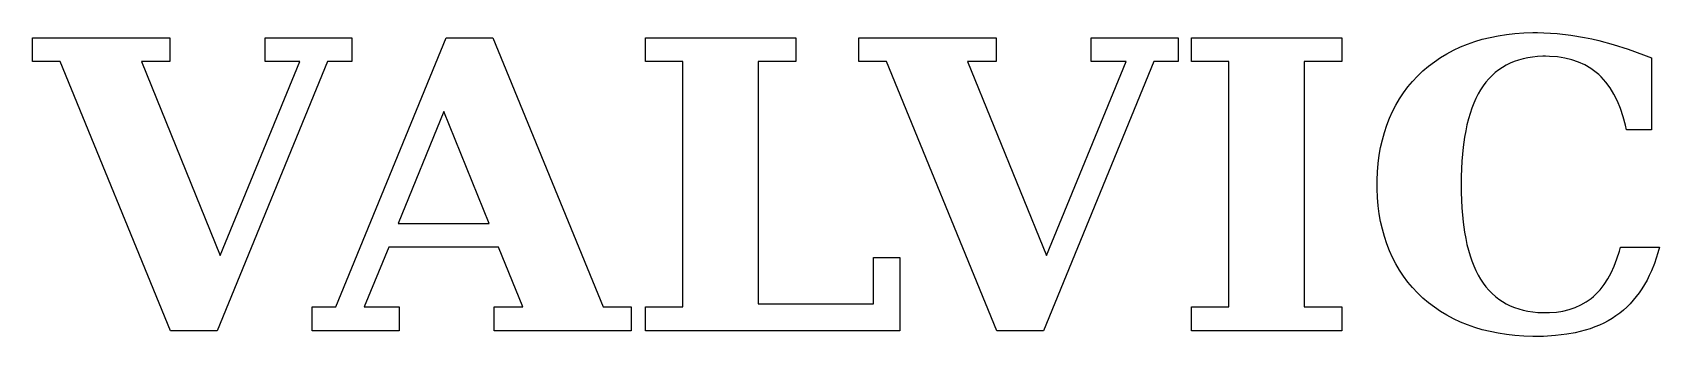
# Model space of a CAD drawing. Header units: millimetres. Extents: x 0 to 1072, y 0 to 200.
import ezdxf

# ---------------------------------------------------------------- set-up
doc = ezdxf.new("R2010")
doc.units = ezdxf.units.MM
doc.layers.add('LOGO', color=7, linetype='CONTINUOUS')

msp = doc.modelspace()

# ---------------------------------------------------------------- linework, layer by layer
at = {"layer": 'LOGO'}
for points in [[(210.452, 196.53), (210.452, 180.913), (194.34, 180.913), (121.628, 3.76), (90.932, 3.76), (18.219, 180.913), (0, 180.913), (0, 196.53), (90.395, 196.53), (90.395, 180.913), (71.679, 180.913), (123.693, 53.212), (176.121, 180.913), (153.15, 180.913), (153.15, 196.53), (210.452, 196.53)], [(184.136, 3.76), (184.136, 19.376), (199.876, 19.376), (272.464, 196.53), (303.284, 196.53), (375.997, 19.376), (394.34, 19.376), (394.34, 3.76), (304.069, 3.76), (304.069, 19.376), (322.908, 19.376), (307.044, 58.748), (234.621, 58.748), (218.467, 19.376), (241.479, 19.376), (241.479, 3.76), (184.136, 3.76)], [(403.76, 3.76), (403.76, 19.376), (428.424, 19.376), (428.424, 180.913), (403.76, 180.913), (403.76, 196.53), (502.913, 196.53), (502.913, 180.913), (478.124, 180.913), (478.124, 21.442), (554.059, 21.442), (554.059, 51.931), (571.452, 51.931), (571.452, 3.76), (403.76, 3.76)], [(754.803, 196.53), (754.803, 180.913), (738.69, 180.913), (665.978, 3.76), (635.282, 3.76), (562.57, 180.913), (544.35, 180.913), (544.35, 196.53), (634.745, 196.53), (634.745, 180.913), (616.03, 180.913), (668.044, 53.212), (720.471, 180.913), (697.501, 180.913), (697.501, 196.53), (754.803, 196.53)], [(763.479, 3.76), (763.479, 19.376), (788.143, 19.376), (788.143, 180.913), (763.479, 180.913), (763.479, 196.53), (862.632, 196.53), (862.632, 180.913), (837.843, 180.913), (837.843, 19.376), (862.632, 19.376), (862.632, 3.76), (763.479, 3.76)], [(1071.803, 58.748), (1070.801, 55.08), (1068.512, 48.103), (1066.547, 43.185), (1065.118, 40.057), (1063.596, 37.049), (1061.978, 34.161), (1060.266, 31.393), (1058.46, 28.745), (1056.559, 26.217), (1054.563, 23.809), (1052.473, 21.521), (1050.288, 19.354), (1048.009, 17.306), (1045.635, 15.379), (1044.412, 14.46), (1043.165, 13.57), (1040.59, 11.876), (1037.91, 10.294), (1035.124, 8.826), (1032.232, 7.47), (1029.234, 6.227), (1026.131, 5.098), (1022.921, 4.081), (1019.606, 3.177), (1016.184, 2.386), (1010.854, 1.412), (1003.376, 0.508), (995.475, 0.056), (991.365, 0), (988.336, 0.026), (982.397, 0.237), (976.617, 0.658), (970.998, 1.289), (965.538, 2.131), (960.238, 3.183), (955.097, 4.446), (950.117, 5.919), (945.296, 7.602), (940.635, 9.496), (936.134, 11.601), (931.792, 13.915), (927.61, 16.441), (923.589, 19.177), (919.726, 22.123), (916.024, 25.279), (914.233, 26.937), (912.489, 28.639), (909.168, 32.155), (906.068, 35.821), (903.189, 39.637), (900.532, 43.601), (898.097, 47.716), (895.883, 51.979), (893.89, 56.393), (892.119, 60.955), (890.569, 65.667), (889.24, 70.529), (888.133, 75.54), (887.248, 80.7), (886.583, 86.01), (886.14, 91.469), (885.919, 97.078), (885.891, 99.938), (885.919, 102.809), (886.14, 108.436), (886.583, 113.913), (887.248, 119.239), (888.133, 124.413), (889.24, 129.437), (890.569, 134.309), (892.119, 139.03), (893.89, 143.601), (895.883, 148.02), (898.097, 152.288), (900.532, 156.405), (903.189, 160.372), (906.068, 164.187), (909.168, 167.851), (912.489, 171.364), (914.233, 173.063), (916.024, 174.721), (919.726, 177.877), (923.589, 180.823), (927.61, 183.559), (931.792, 186.085), (936.134, 188.399), (940.635, 190.504), (945.296, 192.398), (950.117, 194.081), (955.097, 195.554), (960.238, 196.817), (965.538, 197.869), (970.998, 198.711), (976.617, 199.342), (982.397, 199.763), (988.336, 199.974), (991.365, 200), (995.684, 199.935), (1004.453, 199.419), (1013.397, 198.386), (1022.517, 196.837), (1027.143, 195.869), (1031.825, 194.769), (1041.394, 192.172), (1051.237, 189.042), (1061.354, 185.381), (1066.515, 183.351), (1066.515, 135.964), (1050.114, 135.964), (1049.451, 138.952), (1047.933, 144.643), (1046.157, 149.952), (1044.122, 154.879), (1041.829, 159.423), (1039.278, 163.586), (1036.468, 167.366), (1033.401, 170.764), (1031.77, 172.32), (1030.074, 173.781), (1026.482, 176.42), (1022.625, 178.681), (1018.501, 180.566), (1014.112, 182.074), (1009.456, 183.205), (1004.535, 183.959), (999.347, 184.336), (996.654, 184.383), (994.909, 184.363), (991.505, 184.201), (988.214, 183.877), (985.035, 183.391), (981.968, 182.743), (979.015, 181.933), (976.174, 180.961), (973.445, 179.826), (970.83, 178.53), (968.327, 177.072), (965.936, 175.452), (963.659, 173.669), (961.494, 171.725), (959.441, 169.619), (957.501, 167.35), (955.674, 164.92), (954.803, 163.644), (953.961, 162.328), (952.359, 159.567), (950.863, 156.631), (949.474, 153.521), (948.192, 150.236), (947.017, 146.778), (945.949, 143.145), (944.987, 139.337), (944.133, 135.356), (943.385, 131.2), (942.463, 124.639), (941.609, 115.282), (941.181, 105.227), (941.128, 99.938), (941.181, 94.654), (941.609, 84.61), (942.463, 75.263), (943.385, 68.71), (944.133, 64.559), (944.987, 60.583), (945.949, 56.78), (947.017, 53.153), (948.192, 49.699), (949.474, 46.42), (950.863, 43.315), (952.359, 40.384), (953.961, 37.628), (954.803, 36.315), (955.674, 35.044), (957.503, 32.623), (959.447, 30.364), (961.505, 28.266), (963.678, 26.329), (965.966, 24.554), (968.368, 22.94), (970.884, 21.488), (973.515, 20.197), (976.261, 19.067), (979.121, 18.099), (982.096, 17.292), (985.186, 16.646), (988.39, 16.162), (991.709, 15.839), (995.142, 15.678), (996.901, 15.658), (999.28, 15.7), (1003.873, 16.034), (1008.244, 16.703), (1012.395, 17.706), (1016.325, 19.044), (1020.034, 20.715), (1023.523, 22.722), (1026.79, 25.062), (1028.341, 26.358), (1029.844, 27.739), (1032.692, 30.757), (1035.331, 34.119), (1037.76, 37.824), (1039.981, 41.873), (1041.993, 46.265), (1043.795, 51.001), (1045.388, 56.08), (1046.106, 58.748), (1071.803, 58.748)], [(240.942, 74.365), (300.723, 74.365), (271.018, 148.11), (240.942, 74.365)]]:
    msp.add_lwpolyline(points, close=True, dxfattribs=at)

doc.saveas('drawing.dxf')
